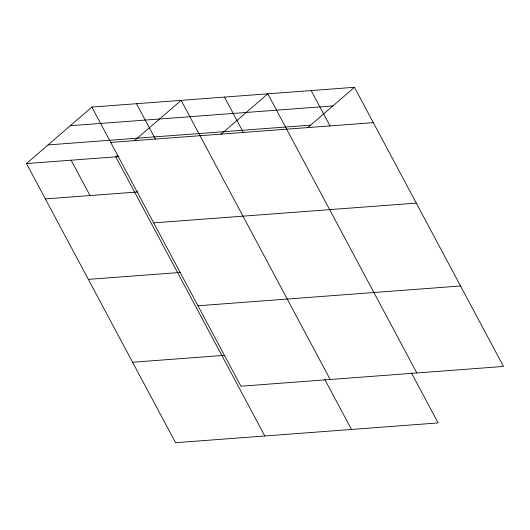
<?xml version="1.0" encoding="UTF-8"?>
<svg xmlns="http://www.w3.org/2000/svg" width="530" height="530" viewBox="0 0 530 530"><rect width="100%" height="100%" fill="white"/><g stroke="black" fill="none" stroke-linecap="round" stroke-linejoin="round"><path stroke-width="0.79" d="M411.439 372.915L438.138 422.927L175.549 442.709L26.5 163.558L91.862 107.073L354.451 87.291L503.5 366.442L240.911 386.218L91.862 107.073M117.627 155.237L115.778 156.834L264.828 435.978M134.269 140.854L181.141 100.349L330.19 379.493M220.924 134.328L267.796 93.823L416.845 372.968M307.579 127.803L354.451 87.291M70.291 125.716L332.88 105.934M48.071 144.922L310.659 125.14M110.743 142.431L373.332 122.655M26.5 163.558L119.051 156.589M45.381 198.916L137.932 191.946M153.7 222.885L416.288 203.103M88.338 279.37L180.067 272.46M197.955 305.77L460.543 285.988M132.593 362.255L224.329 355.345M311.123 90.557L330.005 125.915M224.468 97.083L243.349 132.447M324.784 379.447L351.483 429.452M136.501 103.708L155.383 139.072M71.139 160.199L90.02 195.557"/></g></svg>
